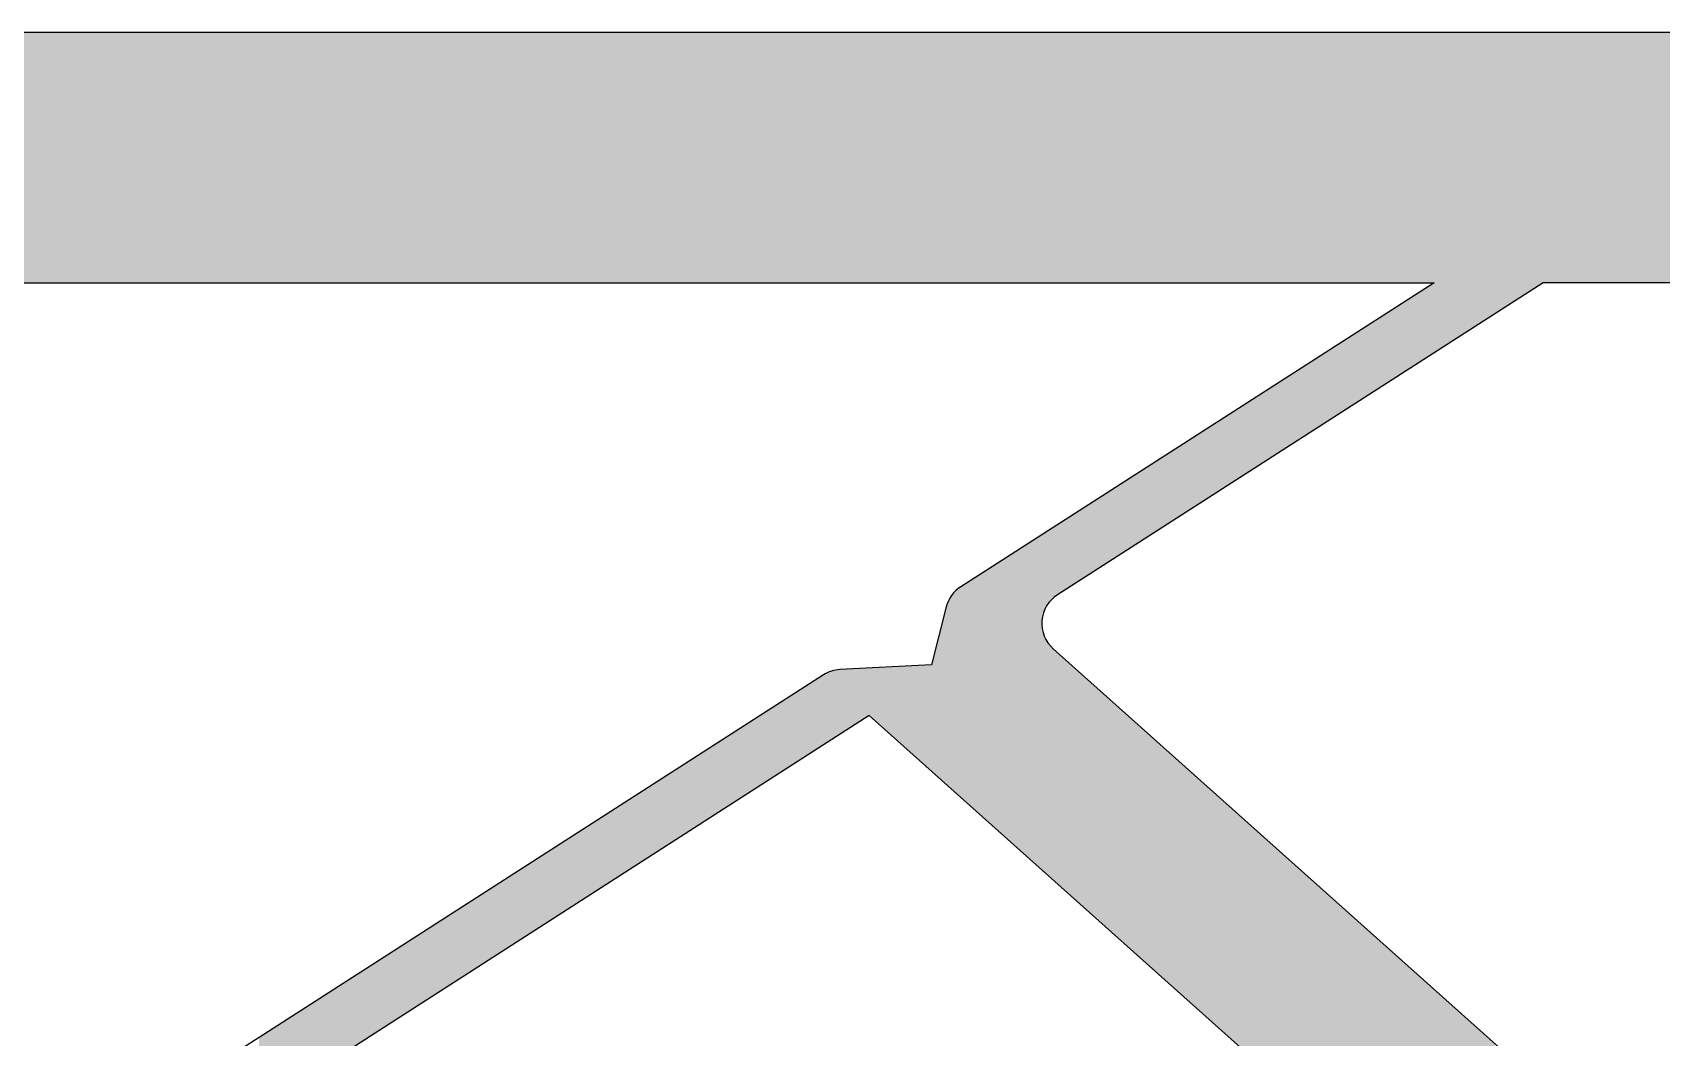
# Model space of a CAD drawing. Extents: x 181 to 485, y 440 to 775.
# Drawn here: x 255.8 to 351.4, y 716.3 to 775.3 of the extents above; entities that cross this region are included whole.
import ezdxf

# ---------------------------------------------------------------- set-up
doc = ezdxf.new("R2010")
doc.units = 0
doc.layers.add('LAYER_01', color=7, linetype='CONTINUOUS')

# ---------------------------------------------------------------- blocks, each defined once
blk = doc.blocks.new('*U1')
at = {"layer": 'LAYER_01', "linetype": 'CONTINUOUS'}
for points in [[(220.596, 760.589), (220.596, 775.268), (338.015, 760.589)], [(338.015, 760.589), (220.596, 775.268), (338.015, 775.268)], [(338.015, 756.476), (338.015, 775.268), (344.416, 760.589)], [(344.416, 760.589), (338.015, 775.268), (344.416, 775.268)], [(344.416, 760.589), (344.416, 775.268), (353.077, 760.589)], [(353.077, 760.589), (344.416, 775.268), (353.077, 775.268)], [(338.015, 756.476), (315.918, 746.39), (338.015, 760.589)], [(315.918, 742.276), (315.918, 746.39), (338.015, 756.476)], [(315, 726.132), (310.247, 742.746), (315, 745.799)], [(315.002, 740.697), (315, 745.8), (315.002, 745.801)], [(315, 740.641), (315, 745.799), (315, 745.8)], [(315, 740.641), (315, 745.8), (315.002, 740.697)], [(315, 740.584), (315, 745.799), (315, 740.641)], [(315.006, 740.752), (315.002, 745.801), (315.006, 745.803)], [(315.002, 740.697), (315.002, 745.801), (315.006, 740.752)], [(315.011, 740.808), (315.006, 745.803), (315.011, 745.807)], [(315.006, 740.752), (315.006, 745.803), (315.011, 740.808)], [(315.018, 740.863), (315.011, 745.807), (315.018, 745.811)], [(315.011, 740.808), (315.011, 745.807), (315.018, 740.863)], [(315.026, 740.919), (315.018, 745.811), (315.026, 745.817)], [(315.018, 740.863), (315.018, 745.811), (315.026, 740.919)], [(315.036, 740.975), (315.026, 745.817), (315.036, 745.823)], [(315.026, 740.919), (315.026, 745.817), (315.036, 740.975)], [(315.048, 741.03), (315.036, 745.823), (315.048, 745.83)], [(315.036, 740.975), (315.036, 745.823), (315.048, 741.03)], [(315.061, 741.086), (315.048, 745.83), (315.061, 745.839)], [(315.048, 741.03), (315.048, 745.83), (315.061, 741.086)], [(315.076, 741.142), (315.061, 745.839), (315.076, 745.849)], [(315.061, 741.086), (315.061, 745.839), (315.076, 741.142)], [(315.093, 741.197), (315.076, 745.849), (315.093, 745.859)], [(315.076, 741.142), (315.076, 745.849), (315.093, 741.197)], [(315.111, 741.252), (315.093, 745.859), (315.111, 745.871)], [(315.093, 741.197), (315.093, 745.859), (315.111, 741.252)], [(315.131, 741.306), (315.111, 745.871), (315.131, 745.884)], [(315.111, 741.252), (315.111, 745.871), (315.131, 741.306)], [(315.152, 741.36), (315.131, 745.884), (315.152, 745.898)], [(315.131, 741.306), (315.131, 745.884), (315.152, 741.36)], [(315.175, 741.414), (315.152, 745.898), (315.175, 745.912)], [(315.152, 741.36), (315.152, 745.898), (315.175, 741.414)], [(315.2, 741.467), (315.175, 745.912), (315.2, 745.928)], [(315.175, 741.414), (315.175, 745.912), (315.2, 741.467)], [(315.226, 741.519), (315.2, 745.928), (315.226, 745.945)], [(315.2, 741.467), (315.2, 745.928), (315.226, 741.519)], [(315.254, 741.571), (315.226, 745.945), (315.254, 745.963)], [(315.226, 741.519), (315.226, 745.945), (315.254, 741.571)], [(315.284, 741.621), (315.254, 745.963), (315.284, 745.982)], [(315.254, 741.571), (315.254, 745.963), (315.284, 741.621)], [(315.314, 741.671), (315.284, 745.982), (315.314, 746.002)], [(315.284, 741.621), (315.284, 745.982), (315.314, 741.671)], [(315.347, 741.72), (315.314, 746.002), (315.347, 746.022)], [(315.314, 741.671), (315.314, 746.002), (315.347, 741.72)], [(315.38, 741.768), (315.347, 746.022), (315.38, 746.044)], [(315.347, 741.72), (315.347, 746.022), (315.38, 741.768)], [(315.415, 741.814), (315.38, 746.044), (315.415, 746.067)], [(315.38, 741.768), (315.38, 746.044), (315.415, 741.814)], [(315.452, 741.86), (315.415, 746.067), (315.452, 746.09)], [(315.415, 741.814), (315.415, 746.067), (315.452, 741.86)], [(315.489, 741.905), (315.452, 746.09), (315.489, 746.114)], [(315.452, 741.86), (315.452, 746.09), (315.489, 741.905)], [(315.528, 741.948), (315.489, 746.114), (315.528, 746.139)], [(315.489, 741.905), (315.489, 746.114), (315.528, 741.948)], [(315.567, 741.99), (315.528, 746.139), (315.567, 746.164)], [(315.528, 741.948), (315.528, 746.139), (315.567, 741.99)], [(315.608, 742.031), (315.567, 746.164), (315.608, 746.191)], [(315.567, 741.99), (315.567, 746.164), (315.608, 742.031)], [(315.65, 742.07), (315.608, 746.191), (315.65, 746.217)], [(315.608, 742.031), (315.608, 746.191), (315.65, 742.07)], [(315.693, 742.108), (315.65, 746.217), (315.693, 746.245)], [(315.65, 742.07), (315.65, 746.217), (315.693, 742.108)], [(315.737, 742.145), (315.693, 746.245), (315.737, 746.273)], [(315.693, 742.108), (315.693, 746.245), (315.737, 742.145)], [(315.781, 742.18), (315.737, 746.273), (315.781, 746.302)], [(315.737, 742.145), (315.737, 746.273), (315.781, 742.18)], [(315.826, 742.213), (315.781, 746.302), (315.826, 746.331)], [(315.781, 742.18), (315.781, 746.302), (315.826, 742.213)], [(315.872, 742.246), (315.826, 746.331), (315.872, 746.36)], [(315.826, 742.213), (315.826, 746.331), (315.872, 742.246)], [(315.918, 742.276), (315.872, 746.36), (315.918, 746.39)], [(315.872, 742.246), (315.872, 746.36), (315.918, 742.276)], [(310.025, 730.58), (309.99, 742.549), (310.025, 742.58)], [(310.061, 730.548), (310.025, 742.58), (310.061, 742.61)], [(310.025, 730.58), (310.025, 742.58), (310.061, 730.548)], [(310.097, 730.516), (310.061, 742.61), (310.097, 742.639)], [(310.061, 730.548), (310.061, 742.61), (310.097, 730.516)], [(310.134, 730.483), (310.097, 742.639), (310.134, 742.667)], [(310.097, 730.516), (310.097, 742.639), (310.134, 730.483)], [(310.171, 730.449), (310.134, 742.667), (310.171, 742.694)], [(310.134, 730.483), (310.134, 742.667), (310.171, 730.449)], [(310.209, 730.415), (310.171, 742.694), (310.209, 742.72)], [(310.171, 730.449), (310.171, 742.694), (310.209, 730.415)], [(310.247, 730.381), (310.209, 742.72), (310.247, 742.746)], [(310.209, 730.415), (310.209, 742.72), (310.247, 730.381)], [(310.247, 730.381), (310.247, 742.746), (315, 726.132)], [(309.416, 731.125), (309.403, 741.604), (309.416, 741.648)], [(309.43, 731.112), (309.416, 741.648), (309.43, 741.692)], [(309.416, 731.125), (309.416, 741.648), (309.43, 731.112)], [(309.445, 731.099), (309.43, 741.692), (309.445, 741.736)], [(309.43, 731.112), (309.43, 741.692), (309.445, 731.099)], [(309.461, 731.084), (309.445, 741.736), (309.461, 741.779)], [(309.445, 731.099), (309.445, 741.736), (309.461, 731.084)], [(309.478, 731.069), (309.461, 741.779), (309.478, 741.823)], [(309.461, 731.084), (309.461, 741.779), (309.478, 731.069)], [(309.497, 731.052), (309.478, 741.823), (309.497, 741.866)], [(309.478, 731.069), (309.478, 741.823), (309.497, 731.052)], [(309.516, 731.035), (309.497, 741.866), (309.516, 741.908)], [(309.497, 731.052), (309.497, 741.866), (309.516, 731.035)], [(309.536, 731.017), (309.516, 741.908), (309.536, 741.951)], [(309.516, 731.035), (309.516, 741.908), (309.536, 731.017)], [(309.558, 730.998), (309.536, 741.951), (309.558, 741.993)], [(309.536, 731.017), (309.536, 741.951), (309.558, 730.998)], [(309.58, 730.978), (309.558, 741.993), (309.58, 742.034)], [(309.558, 730.998), (309.558, 741.993), (309.58, 730.978)], [(309.603, 730.957), (309.58, 742.034), (309.603, 742.075)], [(309.58, 730.978), (309.58, 742.034), (309.603, 730.957)], [(309.628, 730.935), (309.603, 742.075), (309.628, 742.116)], [(309.603, 730.957), (309.603, 742.075), (309.628, 730.935)], [(309.653, 730.912), (309.628, 742.116), (309.653, 742.155)], [(309.628, 730.935), (309.628, 742.116), (309.653, 730.912)], [(309.68, 730.889), (309.653, 742.155), (309.68, 742.195)], [(309.653, 730.912), (309.653, 742.155), (309.68, 730.889)], [(309.707, 730.864), (309.68, 742.195), (309.707, 742.234)], [(309.68, 730.889), (309.68, 742.195), (309.707, 730.864)], [(309.735, 730.839), (309.707, 742.234), (309.735, 742.272)], [(309.707, 730.864), (309.707, 742.234), (309.735, 730.839)], [(309.764, 730.813), (309.735, 742.272), (309.764, 742.309)], [(309.735, 730.839), (309.735, 742.272), (309.764, 730.813)], [(309.794, 730.787), (309.764, 742.309), (309.794, 742.346)], [(309.764, 730.813), (309.764, 742.309), (309.794, 730.787)], [(309.825, 730.759), (309.794, 742.346), (309.825, 742.382)], [(309.794, 730.787), (309.794, 742.346), (309.825, 730.759)], [(309.856, 730.731), (309.825, 742.382), (309.856, 742.417)], [(309.825, 730.759), (309.825, 742.382), (309.856, 730.731)], [(309.889, 730.702), (309.856, 742.417), (309.889, 742.451)], [(309.856, 730.731), (309.856, 742.417), (309.889, 730.702)], [(309.922, 730.672), (309.889, 742.451), (309.922, 742.485)], [(309.889, 730.702), (309.889, 742.451), (309.922, 730.672)], [(309.955, 730.642), (309.922, 742.485), (309.955, 742.517)], [(309.922, 730.672), (309.922, 742.485), (309.955, 730.642)], [(309.99, 730.611), (309.955, 742.517), (309.99, 742.549)], [(309.955, 730.642), (309.955, 742.517), (309.99, 730.611)], [(309.99, 730.611), (309.99, 742.549), (310.025, 730.58)], [(309.391, 731.147), (308.522, 738.168), (309.391, 741.559)], [(309.403, 731.136), (309.391, 741.559), (309.403, 741.604)], [(309.391, 731.147), (309.391, 741.559), (309.403, 731.136)], [(309.403, 731.136), (309.403, 741.604), (309.416, 731.125)], [(315, 726.132), (315, 740.584), (315.001, 726.131)], [(315.001, 726.131), (315, 740.584), (315.001, 740.528)], [(315.001, 726.131), (315.001, 740.528), (315.003, 726.129)], [(315.003, 726.129), (315.001, 740.528), (315.003, 740.471)], [(315.003, 726.129), (315.003, 740.471), (315.008, 726.125)], [(315.008, 726.125), (315.003, 740.471), (315.008, 740.414)], [(315.008, 726.125), (315.008, 740.414), (315.014, 726.12)], [(315.014, 726.12), (315.008, 740.414), (315.014, 740.356)], [(315.014, 726.12), (315.014, 740.356), (315.021, 726.113)], [(315.021, 726.113), (315.014, 740.356), (315.021, 740.299)], [(315.021, 726.113), (315.021, 740.299), (315.031, 726.104)], [(315.031, 726.104), (315.021, 740.299), (315.031, 740.242)], [(315.031, 726.104), (315.031, 740.242), (315.042, 726.095)], [(315.042, 726.095), (315.031, 740.242), (315.042, 740.185)], [(315.042, 726.095), (315.042, 740.185), (315.055, 726.083)], [(315.055, 726.083), (315.042, 740.185), (315.055, 740.128)], [(315.055, 726.083), (315.055, 740.128), (315.069, 726.07)], [(315.069, 726.07), (315.055, 740.128), (315.069, 740.072)], [(315.069, 726.07), (315.069, 740.072), (315.085, 726.056)], [(315.085, 726.056), (315.069, 740.072), (315.085, 740.016)], [(315.085, 726.056), (315.085, 740.016), (315.103, 726.04)], [(315.103, 726.04), (315.085, 740.016), (315.103, 739.96)], [(315.103, 726.04), (315.103, 739.96), (315.122, 726.023)], [(315.122, 726.023), (315.103, 739.96), (315.122, 739.905)], [(315.122, 726.023), (315.122, 739.905), (315.143, 726.004)], [(315.143, 726.004), (315.122, 739.905), (315.143, 739.85)], [(315.143, 726.004), (315.143, 739.85), (315.166, 725.984)], [(315.166, 725.984), (315.143, 739.85), (315.166, 739.796)], [(315.166, 725.984), (315.166, 739.796), (315.19, 725.962)], [(315.19, 725.962), (315.166, 739.796), (315.19, 739.743)], [(315.19, 725.962), (315.19, 739.743), (315.215, 725.939)], [(315.215, 725.939), (315.19, 739.743), (315.215, 739.69)], [(315.215, 725.939), (315.215, 739.69), (315.243, 725.915)], [(315.243, 725.915), (315.215, 739.69), (315.243, 739.639)], [(315.243, 725.915), (315.243, 739.639), (315.271, 725.889)], [(315.271, 725.889), (315.243, 739.639), (315.271, 739.588)], [(315.271, 725.889), (315.271, 739.588), (315.301, 725.863)], [(315.301, 725.863), (315.271, 739.588), (315.301, 739.538)], [(315.301, 725.863), (315.301, 739.538), (315.333, 725.835)], [(315.333, 725.835), (315.301, 739.538), (315.333, 739.489)], [(315.333, 725.835), (315.333, 739.489), (315.365, 725.805)], [(315.365, 725.805), (315.333, 739.489), (315.365, 739.441)], [(315.365, 725.805), (315.365, 739.441), (315.399, 725.775)], [(315.399, 725.775), (315.365, 739.441), (315.399, 739.395)], [(315.399, 725.775), (315.399, 739.395), (315.434, 725.744)], [(315.434, 725.744), (315.399, 739.395), (315.434, 739.349)], [(315.434, 725.744), (315.434, 739.349), (315.471, 725.711)], [(315.471, 725.711), (315.434, 739.349), (315.471, 739.305)], [(315.471, 725.711), (315.471, 739.305), (315.508, 725.678)], [(315.508, 725.678), (315.471, 739.305), (315.508, 739.262)], [(315.508, 725.678), (315.508, 739.262), (315.546, 725.644)], [(315.546, 725.644), (315.508, 739.262), (315.546, 739.22)], [(315.546, 725.644), (315.546, 739.22), (315.585, 725.609)], [(315.585, 725.609), (315.546, 739.22), (315.585, 739.18)], [(315.585, 725.609), (315.585, 739.18), (315.626, 725.573)], [(315.626, 725.573), (315.585, 739.18), (315.626, 739.141)], [(315.626, 725.573), (315.626, 739.141), (315.667, 725.536)], [(315.667, 725.536), (315.626, 739.141), (315.667, 739.103)], [(315.667, 725.536), (315.667, 739.103), (341.592, 702.356)], [(341.592, 702.356), (315.667, 739.103), (341.592, 715.923)], [(302.713, 733.791), (302.651, 737.785), (302.713, 737.804)], [(302.776, 733.831), (302.713, 737.804), (302.776, 737.821)], [(302.713, 733.791), (302.713, 737.804), (302.776, 733.831)], [(302.839, 733.872), (302.776, 737.821), (302.839, 737.836)], [(302.776, 733.831), (302.776, 737.821), (302.839, 733.872)], [(302.903, 733.913), (302.839, 737.836), (302.903, 737.849)], [(302.839, 733.872), (302.839, 737.836), (302.903, 733.913)], [(302.967, 733.954), (302.903, 737.849), (302.967, 737.859)], [(302.903, 733.913), (302.903, 737.849), (302.967, 733.954)], [(303.03, 733.995), (302.967, 737.859), (303.03, 737.868)], [(302.967, 733.954), (302.967, 737.859), (303.03, 733.995)], [(303.094, 734.036), (303.03, 737.868), (303.094, 737.875)], [(303.03, 733.995), (303.03, 737.868), (303.094, 734.036)], [(303.158, 734.077), (303.094, 737.875), (303.158, 737.879)], [(303.094, 734.036), (303.094, 737.875), (303.158, 734.077)], [(304.878, 735.182), (303.158, 737.879), (304.878, 737.972)], [(303.158, 734.077), (303.158, 737.879), (304.878, 735.182)], [(308.522, 731.924), (304.878, 737.972), (308.522, 738.168)], [(304.878, 735.182), (304.878, 737.972), (308.522, 731.924)], [(308.522, 731.924), (308.522, 738.168), (309.391, 731.147)], [(302.185, 733.451), (269.092, 716.299), (302.185, 737.565)], [(302.239, 733.486), (302.185, 737.565), (302.239, 737.598)], [(302.185, 733.451), (302.185, 737.565), (302.239, 733.486)], [(302.295, 733.522), (302.239, 737.598), (302.295, 737.63)], [(302.239, 733.486), (302.239, 737.598), (302.295, 733.522)], [(302.352, 733.559), (302.295, 737.63), (302.352, 737.661)], [(302.295, 733.522), (302.295, 737.63), (302.352, 733.559)], [(302.41, 733.596), (302.352, 737.661), (302.41, 737.69)], [(302.352, 733.559), (302.352, 737.661), (302.41, 733.596)], [(302.469, 733.634), (302.41, 737.69), (302.469, 737.716)], [(302.41, 733.596), (302.41, 737.69), (302.469, 733.634)], [(302.529, 733.672), (302.469, 737.716), (302.529, 737.741)], [(302.469, 733.634), (302.469, 737.716), (302.529, 733.672)], [(302.59, 733.711), (302.529, 737.741), (302.59, 737.764)], [(302.529, 733.672), (302.529, 737.741), (302.59, 733.711)], [(302.651, 733.751), (302.59, 737.764), (302.651, 737.785)], [(302.59, 733.711), (302.59, 737.764), (302.651, 733.751)], [(302.651, 733.751), (302.651, 737.785), (302.713, 733.791)], [(269.092, 712.186), (269.092, 716.299), (302.185, 733.451)], [(269.092, 712.186), (269.069, 716.284), (269.092, 716.299)]]:
    blk.add_solid(points, dxfattribs=at)

msp = doc.modelspace()

# ---------------------------------------------------------------- linework, layer by layer
at = {"layer": 'LAYER_01'}
for p, q in [((459.491, 775.268), (205.917, 775.268)), ((220.596, 760.589), (338.015, 760.589)), ((338.015, 760.589), (310.247, 742.746)), ((344.416, 760.589), (315.918, 742.276)), ((353.077, 760.589), (344.416, 760.589)), ((309.391, 741.559), (308.522, 738.168)), ((315.667, 739.103), (348.864, 709.422)), ((308.522, 738.168), (303.158, 737.879)), ((302.185, 737.565), (259.388, 710.063)), ((304.878, 735.182), (269.092, 712.186)), ((341.592, 702.356), (304.878, 735.182))]:
    msp.add_line(p, q, dxfattribs=at)
for centre, start, end in [((311.329, 741.063), 122.72498, 165.62902), ((317, 740.594), 122.72498, 228.20076), ((303.266, 735.882), 93.08674, 122.72498)]:
    msp.add_arc(centre, 2, start, end, dxfattribs=at)

# ---------------------------------------------------------------- block references
msp.add_blockref('*U1', (0, 0), dxfattribs=at)

doc.saveas('drawing.dxf')
